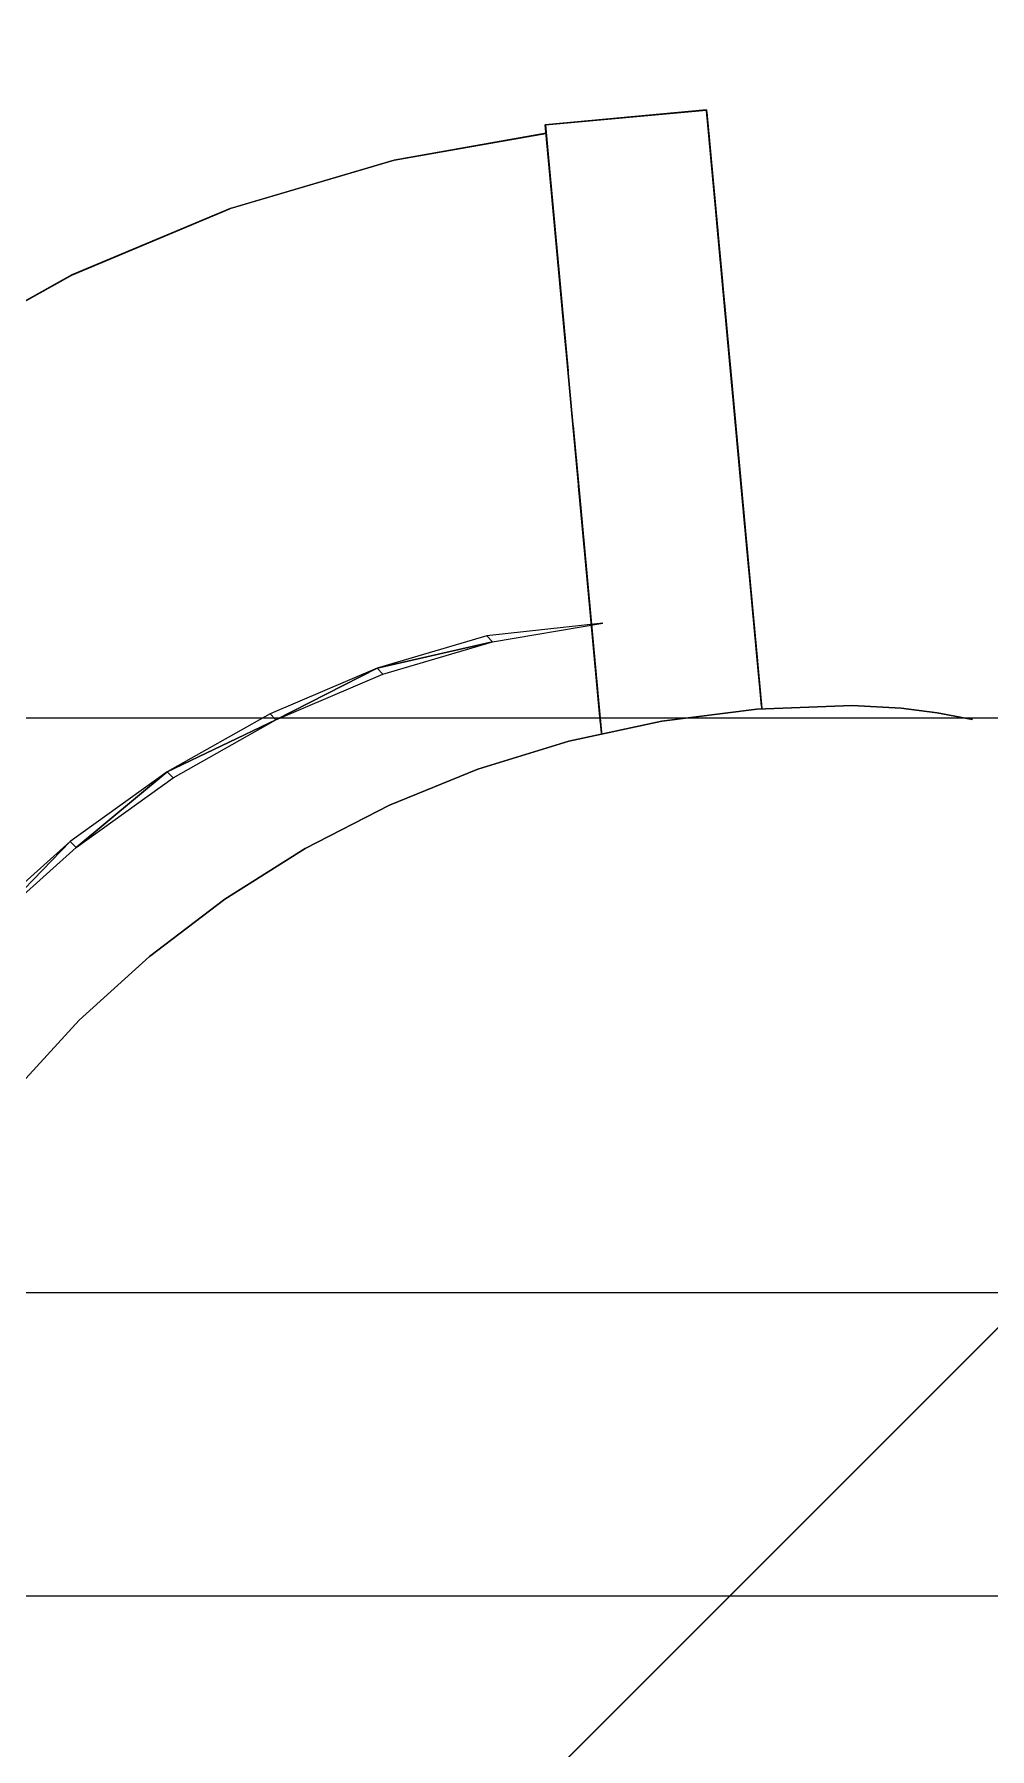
# Model space of a CAD drawing. Extents: x -566 to 72611, y -487 to 32334.
# Drawn here: x 60.97 to 67.62, y 166.58 to 178.51 of the extents above; entities that cross this region are included whole.
import ezdxf

# ---------------------------------------------------------------- set-up
doc = ezdxf.new("R2010")
doc.units = 0
doc.header["$LTSCALE"] = 0.5
doc.header["$MEASUREMENT"] = 0
doc.linetypes.add('HIDDEN', pattern=[0.375, 0.25, -0.125])
doc.layers.add('ceilling', color=141, linetype='CONTINUOUS', lineweight=18)
doc.layers.add('projection', color=153, linetype='HIDDEN', lineweight=9)
doc.layers.add('floor', color=7, linetype='CONTINUOUS', lineweight=5, true_color=0xcfcfcf)
doc.layers.add('layout', color=7, linetype='CONTINUOUS', lineweight=5, true_color=0xcfcfcf)

msp = doc.modelspace()

# ---------------------------------------------------------------- hatches: boundary and pattern name
at = {"layer": 'floor'}
h = msp.add_hatch(dxfattribs=at)
h.set_pattern_fill('ANSI37', color=256, scale=100, angle=45)
h.set_pattern_definition([(90, (243.028, 267.632), (-12.5, 9e-16), []), (180, (243.028, 267.632), (-9e-16, -12.5), [])])
h.paths.add_polyline_path([(253.46925, 349.5), (154.11744, 349.5), (154.11744, 348.5), (101.14781, 348.5), (101.14781, 349.5), (0, 349.5), (0, 344.5), (36, 344.5, -0.33835703), (0, 308.66941), (0, 308.5), (0, 173.75), (253.46925, 173.75)])
h.paths.add_polyline_path([(36, 344.5), (0, 344.5), (0, 308.66941, 0.33835703)], flags=17)
h.paths.add_polyline_path([(253.46925, 173.75), (0, 173.75), (0, 173.74997), (0, 169.75), (253.46925, 169.75)])
h.paths.add_polyline_path([(253.46925, 169.75), (0, 169.75), (0, 149.21137), (36, 149.21137, -0.33835703), (0, 113.38078), (0, 113.21137), (0, 29.94998), (0, -5), (253.46925, -5)])
h.paths.add_polyline_path([(36, 149.21137), (0, 149.21137), (0, 113.38078, 0.33835703)], flags=17)
h.paths.add_polyline_path([(575.25, 169.75), (510, 169.75), (474.75, 169.75), (327.5, 169.75), (285.46925, 169.75), (285.46925, 165.75), (253.46925, 165.75), (253.46925, -5), (263.99725, -5), (263.99725, 95.99051), (287, 95.99051), (287, 97.5), (292, 97.5), (292, -5), (341.25, -5), (341.25, 13.02988), (341.25012, 15.02988), (346.24839, 15.02988, 0.36108524), (374.08728, 41.24999), (346.25012, 41.24999), (346.25012, 42.99999), (341.25, 42.99999), (341.25, 44.99999), (341.25, 97.5), (357.75, 97.5), (405.75, 97.5), (575.25, 97.5)])

# ---------------------------------------------------------------- linework, layer by layer
at = {"layer": 'ceilling'}
for p, q in [((327.5, 173.75), (0, 173.74997)), ((327.5, 169.75), (0, 169.75))]:
    msp.add_line(p, q, dxfattribs=at)
at = {"layer": 'layout'}
for points in [[(64.52496, 177.88218, -67.26699), (64.52496, 177.88218, -67.26699), (64.52509, 177.88093, -67.22689), (65.64702, 177.98562, -67.26699)], [(65.64714, 177.98437, -67.22689), (65.64714, 177.98437, -67.22689), (65.64702, 177.98562, -67.26699), (64.52509, 177.88093, -67.22689)], [(65.64702, 177.98562, -67.26699), (65.64702, 177.98562, -67.26699), (65.74128, 176.96354, -67.48286), (65.65546, 177.89413, -67.48643)], [(65.73307, 177.05302, -67.34798), (65.73307, 177.05302, -67.34798), (65.74128, 176.96354, -67.48286), (65.64702, 177.98562, -67.26699)], [(65.72459, 177.14499, -67.21458), (65.72459, 177.14499, -67.21458), (65.73307, 177.05302, -67.34798), (65.64702, 177.98562, -67.26699)], [(65.64714, 177.98437, -67.22689), (65.64714, 177.98437, -67.22689), (65.72459, 177.14499, -67.21458), (65.64702, 177.98562, -67.26699)], [(65.64771, 177.97856, -67.18715), (65.64771, 177.97856, -67.18715), (65.72459, 177.14499, -67.21458), (65.64714, 177.98437, -67.22689)], [(65.71583, 177.23944, -67.0827), (65.71583, 177.23944, -67.0827), (65.72459, 177.14499, -67.21458), (65.64771, 177.97856, -67.18715)], [(65.64864, 177.96829, -67.14822), (65.64864, 177.96829, -67.14822), (65.71583, 177.23944, -67.0827), (65.64771, 177.97856, -67.18715)], [(65.64999, 177.95361, -67.11057), (65.64999, 177.95361, -67.11057), (65.71583, 177.23944, -67.0827), (65.64864, 177.96829, -67.14822)], [(65.65175, 177.9347, -67.07462), (65.65175, 177.9347, -67.07462), (65.71583, 177.23944, -67.0827), (65.64999, 177.95361, -67.11057)], [(64.52496, 177.88218, -67.26699), (64.52496, 177.88218, -67.26699), (64.5334, 177.79069, -67.48643), (64.61922, 176.8601, -67.48286)], [(64.61099, 176.94956, -67.34798), (64.61099, 176.94956, -67.34798), (64.52496, 177.88218, -67.26699), (64.61922, 176.8601, -67.48286)], [(64.60253, 177.04155, -67.21458), (64.60253, 177.04155, -67.21458), (64.52496, 177.88218, -67.26699), (64.61099, 176.94956, -67.34798)], [(64.52509, 177.88093, -67.22689), (64.52509, 177.88093, -67.22689), (64.52496, 177.88218, -67.26699), (64.60253, 177.04155, -67.21458)], [(64.52563, 177.8751, -67.18715), (64.52563, 177.8751, -67.18715), (64.52509, 177.88093, -67.22689), (64.60253, 177.04155, -67.21458)], [(64.59377, 177.136, -67.0827), (64.59377, 177.136, -67.0827), (64.52563, 177.8751, -67.18715), (64.60253, 177.04155, -67.21458)], [(64.52658, 177.86485, -67.14822), (64.52658, 177.86485, -67.14822), (64.52563, 177.8751, -67.18715), (64.59377, 177.136, -67.0827)], [(64.52793, 177.85017, -67.11057), (64.52793, 177.85017, -67.11057), (64.52658, 177.86485, -67.14822), (64.59377, 177.136, -67.0827)], [(64.5297, 177.83126, -67.07462), (64.5297, 177.83126, -67.07462), (64.52793, 177.85017, -67.11057), (64.59377, 177.136, -67.0827)], [(65.71339, 177.26647, -67.04916), (65.71339, 177.26647, -67.04916), (65.71583, 177.23944, -67.0827), (65.65175, 177.9347, -67.07462)], [(65.65386, 177.91182, -67.0408), (65.65386, 177.91182, -67.0408), (65.71339, 177.26647, -67.04916), (65.65175, 177.9347, -67.07462)], [(65.71055, 177.29688, -67.01825), (65.71055, 177.29688, -67.01825), (65.71339, 177.26647, -67.04916), (65.65386, 177.91182, -67.0408)], [(65.65628, 177.8853, -67.00951), (65.65628, 177.8853, -67.00951), (65.71055, 177.29688, -67.01825), (65.65386, 177.91182, -67.0408)], [(65.65546, 177.89413, -67.48643), (65.65546, 177.89413, -67.48643), (65.74932, 176.87647, -67.61917), (65.66371, 177.80537, -67.70689)], [(65.74128, 176.96354, -67.48286), (65.74128, 176.96354, -67.48286), (65.74932, 176.87647, -67.61917), (65.65546, 177.89413, -67.48643)], [(65.70745, 177.33031, -66.99026), (65.70745, 177.33031, -66.99026), (65.71055, 177.29688, -67.01825), (65.65628, 177.8853, -67.00951)], [(65.65904, 177.85532, -66.98109), (65.65904, 177.85532, -66.98109), (65.70745, 177.33031, -66.99026), (65.65628, 177.8853, -67.00951)], [(65.70413, 177.36644, -66.96545), (65.70413, 177.36644, -66.96545), (65.70745, 177.33031, -66.99026), (65.65904, 177.85532, -66.98109)], [(65.66211, 177.82221, -66.95587), (65.66211, 177.82221, -66.95587), (65.70413, 177.36644, -66.96545), (65.65904, 177.85532, -66.98109)], [(55.08781, 156.91857, -69.72025), (75.89325, 177.7266, -69.73263), (55.08643, 156.91977, -69.73263)], [(75.89325, 177.7266, -69.73263), (55.08781, 156.91857, -69.72025), (75.89455, 177.7253, -69.72025)], [(64.53049, 177.82219, -67.27966), (64.53049, 177.82219, -67.27966), (63.47356, 177.63568, -67.36029), (64.52859, 177.81978, -67.23956)], [(64.59133, 177.16303, -67.04916), (64.59133, 177.16303, -67.04916), (64.5297, 177.83126, -67.07462), (64.59377, 177.136, -67.0827)], [(64.5318, 177.80838, -67.0408), (64.5318, 177.80838, -67.0408), (64.5297, 177.83126, -67.07462), (64.59133, 177.16303, -67.04916)], [(64.58849, 177.19344, -67.01825), (64.58849, 177.19344, -67.01825), (64.5318, 177.80838, -67.0408), (64.59133, 177.16303, -67.04916)], [(64.53422, 177.78186, -67.00951), (64.53422, 177.78186, -67.00951), (64.5318, 177.80838, -67.0408), (64.58849, 177.19344, -67.01825)], [(64.5334, 177.79069, -67.48643), (64.5334, 177.79069, -67.48643), (64.54165, 177.70193, -67.70689), (64.62726, 176.77303, -67.61917)], [(64.61922, 176.8601, -67.48286), (64.61922, 176.8601, -67.48286), (64.5334, 177.79069, -67.48643), (64.62726, 176.77303, -67.61917)], [(64.58539, 177.22687, -66.99026), (64.58539, 177.22687, -66.99026), (64.53422, 177.78186, -67.00951), (64.58849, 177.19344, -67.01825)], [(64.53698, 177.75188, -66.98109), (64.53698, 177.75188, -66.98109), (64.53422, 177.78186, -67.00951), (64.58539, 177.22687, -66.99026)], [(64.58207, 177.263, -66.96545), (64.58207, 177.263, -66.96545), (64.53698, 177.75188, -66.98109), (64.58539, 177.22687, -66.99026)], [(64.54005, 177.71877, -66.95587), (64.54005, 177.71877, -66.95587), (64.53698, 177.75188, -66.98109), (64.58207, 177.263, -66.96545)], [(64.57851, 177.30149, -66.94405), (64.57851, 177.30149, -66.94405), (64.54005, 177.71877, -66.95587), (64.58207, 177.263, -66.96545)], [(64.54338, 177.68298, -66.93417), (64.54338, 177.68298, -66.93417), (64.54005, 177.71877, -66.95587), (64.57851, 177.30149, -66.94405)], [(65.70059, 177.40495, -66.94405), (65.70059, 177.40495, -66.94405), (65.70413, 177.36644, -66.96545), (65.66211, 177.82221, -66.95587)], [(65.66544, 177.78642, -66.93417), (65.66544, 177.78642, -66.93417), (65.70059, 177.40495, -66.94405), (65.66211, 177.82221, -66.95587)], [(65.66371, 177.80537, -67.70689), (65.66371, 177.80537, -67.70689), (65.76462, 176.70999, -67.89597), (65.67161, 177.71953, -67.92834)], [(65.75713, 176.79192, -67.7569), (65.75713, 176.79192, -67.7569), (65.76462, 176.70999, -67.89597), (65.66371, 177.80537, -67.70689)], [(65.74932, 176.87647, -67.61917), (65.74932, 176.87647, -67.61917), (65.75713, 176.79192, -67.7569), (65.66371, 177.80537, -67.70689)], [(65.69682, 177.44546, -66.92626), (65.69682, 177.44546, -66.92626), (65.70059, 177.40495, -66.94405), (65.66544, 177.78642, -66.93417)], [(65.6675, 177.76385, -66.92349), (65.6675, 177.76385, -66.92349), (65.69682, 177.44546, -66.92626), (65.66544, 177.78642, -66.93417)], [(65.69295, 177.48759, -66.91226), (65.69295, 177.48759, -66.91226), (65.69682, 177.44546, -66.92626), (65.6675, 177.76385, -66.92349)], [(65.67257, 177.70861, -66.90224), (65.67257, 177.70861, -66.90224), (65.69295, 177.48759, -66.91226), (65.6675, 177.76385, -66.92349)], [(65.6675, 177.76385, -66.92349), (65.6675, 177.76385, -66.92349), (65.66895, 177.74841, -66.91623), (65.67257, 177.70861, -66.90224)], [(65.67161, 177.71953, -67.92834), (65.67161, 177.71953, -67.92834), (65.77199, 176.63052, -68.03635), (65.67922, 177.63652, -68.15076)], [(65.76462, 176.70999, -67.89597), (65.76462, 176.70999, -67.89597), (65.77199, 176.63052, -68.03635), (65.67161, 177.71953, -67.92834)], [(62.33057, 177.29904, -67.41459), (62.33057, 177.29904, -67.41459), (63.47356, 177.63568, -67.36029), (62.33286, 177.29769, -67.45481)], [(64.54165, 177.70193, -67.70689), (64.54165, 177.70193, -67.70689), (64.54955, 177.61609, -67.92834), (64.64257, 176.60655, -67.89597)], [(64.63507, 176.68848, -67.7569), (64.63507, 176.68848, -67.7569), (64.54165, 177.70193, -67.70689), (64.64257, 176.60655, -67.89597)], [(64.62726, 176.77303, -67.61917), (64.62726, 176.77303, -67.61917), (64.54165, 177.70193, -67.70689), (64.63507, 176.68848, -67.7569)], [(64.57476, 177.34202, -66.92626), (64.57476, 177.34202, -66.92626), (64.54338, 177.68298, -66.93417), (64.57851, 177.30149, -66.94405)], [(64.54544, 177.66041, -66.92349), (64.54544, 177.66041, -66.92349), (64.54338, 177.68298, -66.93417), (64.57476, 177.34202, -66.92626)], [(64.57089, 177.38415, -66.91227), (64.57089, 177.38415, -66.91227), (64.54544, 177.66041, -66.92349), (64.57476, 177.34202, -66.92626)], [(64.55051, 177.60517, -66.90224), (64.55051, 177.60517, -66.90224), (64.54544, 177.66041, -66.92349), (64.57089, 177.38415, -66.91227)], [(64.54955, 177.61609, -67.92834), (64.54955, 177.61609, -67.92834), (64.55717, 177.53308, -68.15076), (64.64993, 176.52708, -68.03635)], [(64.64257, 176.60655, -67.89597), (64.64257, 176.60655, -67.89597), (64.54955, 177.61609, -67.92834), (64.64993, 176.52708, -68.03635)], [(64.56689, 177.42754, -66.90217), (64.56689, 177.42754, -66.90217), (64.55051, 177.60517, -66.90224), (64.57089, 177.38415, -66.91227)], [(64.56689, 177.42754, -66.90217), (64.56689, 177.42754, -66.90217), (64.55051, 177.60517, -66.90224), (64.55458, 177.56099, -66.89612)], [(65.68895, 177.53098, -66.90217), (65.68895, 177.53098, -66.90217), (65.69295, 177.48759, -66.91226), (65.67257, 177.70861, -66.90224)], [(65.67663, 177.66443, -66.89612), (65.67663, 177.66443, -66.89612), (65.68895, 177.53098, -66.90217), (65.67257, 177.70861, -66.90224)], [(65.68489, 177.57516, -66.89609), (65.68489, 177.57516, -66.89609), (65.68895, 177.53098, -66.90217), (65.67663, 177.66443, -66.89612)], [(65.68076, 177.6198, -66.89406), (65.68076, 177.6198, -66.89406), (65.68489, 177.57516, -66.89609), (65.67663, 177.66443, -66.89612)], [(65.67922, 177.63652, -68.15076), (65.67922, 177.63652, -68.15076), (65.78593, 176.47939, -68.32092), (65.68659, 177.55636, -68.37411)], [(65.77904, 176.55366, -68.17802), (65.77904, 176.55366, -68.17802), (65.78593, 176.47939, -68.32092), (65.67922, 177.63652, -68.15076)], [(65.77199, 176.63052, -68.03635), (65.77199, 176.63052, -68.03635), (65.77904, 176.55366, -68.17802), (65.67922, 177.63652, -68.15076)], [(64.5587, 177.51636, -66.89406), (64.5587, 177.51636, -66.89406), (64.55458, 177.56099, -66.89612), (64.56283, 177.47172, -66.89609)], [(64.56689, 177.42754, -66.90217), (64.56689, 177.42754, -66.90217), (64.55458, 177.56099, -66.89612), (64.56283, 177.47172, -66.89609)], [(64.55717, 177.53308, -68.15076), (64.55717, 177.53308, -68.15076), (64.56453, 177.45292, -68.37411), (64.66387, 176.37595, -68.32092)], [(64.65698, 176.45022, -68.17802), (64.65698, 176.45022, -68.17802), (64.55717, 177.53308, -68.15076), (64.66387, 176.37595, -68.32092)], [(64.64993, 176.52708, -68.03635), (64.64993, 176.52708, -68.03635), (64.55717, 177.53308, -68.15076), (64.65698, 176.45022, -68.17802)], [(65.68659, 177.55636, -68.37411), (65.68659, 177.55636, -68.37411), (65.79252, 176.40775, -68.465), (65.69379, 177.47896, -68.59835)], [(65.78593, 176.47939, -68.32092), (65.78593, 176.47939, -68.32092), (65.79252, 176.40775, -68.465), (65.68659, 177.55636, -68.37411)], [(65.69379, 177.47896, -68.59835), (65.69379, 177.47896, -68.59835), (65.80502, 176.27242, -68.75656), (65.70059, 177.4046, -68.82346)], [(65.79885, 176.33879, -68.61022), (65.79885, 176.33879, -68.61022), (65.80502, 176.27242, -68.75656), (65.69379, 177.47896, -68.59835)], [(65.79252, 176.40775, -68.465), (65.79252, 176.40775, -68.465), (65.79885, 176.33879, -68.61022), (65.69379, 177.47896, -68.59835)], [(64.56453, 177.45292, -68.37411), (64.56453, 177.45292, -68.37411), (64.57173, 177.37552, -68.59835), (64.67046, 176.30431, -68.465)], [(64.66387, 176.37595, -68.32092), (64.66387, 176.37595, -68.32092), (64.56453, 177.45292, -68.37411), (64.67046, 176.30431, -68.465)], [(64.57173, 177.37552, -68.59835), (64.57173, 177.37552, -68.59835), (64.57851, 177.30114, -68.82346), (64.68296, 176.16898, -68.75656)], [(64.67679, 176.23535, -68.61022), (64.67679, 176.23535, -68.61022), (64.57173, 177.37552, -68.59835), (64.68296, 176.16898, -68.75656)], [(64.67046, 176.30431, -68.465), (64.67046, 176.30431, -68.465), (64.57173, 177.37552, -68.59835), (64.67679, 176.23535, -68.61022)], [(65.70059, 177.4046, -68.82346), (65.70059, 177.4046, -68.82346), (65.81163, 176.20012, -68.99538), (65.7072, 177.33299, -69.04939)], [(65.80502, 176.27242, -68.75656), (65.80502, 176.27242, -68.75656), (65.81163, 176.20012, -68.99538), (65.70059, 177.4046, -68.82346)], [(61.22829, 176.83395, -67.41885), (61.22829, 176.83395, -67.41885), (62.32951, 177.29677, -67.37444), (61.22883, 176.83604, -67.45901)], [(61.22883, 176.83604, -67.45901), (61.22883, 176.83604, -67.45901), (62.33057, 177.29904, -67.41459), (61.23103, 176.83461, -67.49924)], [(62.33057, 177.29904, -67.41459), (62.33057, 177.29904, -67.41459), (61.22883, 176.83604, -67.45901), (62.32951, 177.29677, -67.37444)], [(64.57851, 177.30114, -68.82346), (64.57851, 177.30114, -68.82346), (64.58514, 177.22955, -69.04939), (64.70801, 175.89664, -92.37602)], [(64.68296, 176.16898, -68.75656), (64.68296, 176.16898, -68.75656), (64.57851, 177.30114, -68.82346), (64.70801, 175.89664, -92.37602)], [(65.7072, 177.33299, -69.04939), (65.7072, 177.33299, -69.04939), (65.81809, 176.13077, -69.23502), (65.7136, 177.26427, -69.27612)], [(65.81163, 176.20012, -68.99538), (65.81163, 176.20012, -68.99538), (65.81809, 176.13077, -69.23502), (65.7072, 177.33299, -69.04939)], [(65.7136, 177.26427, -69.27612), (65.7136, 177.26427, -69.27612), (65.82409, 176.06492, -69.47433), (65.71966, 177.19848, -69.50362)], [(65.81809, 176.13077, -69.23502), (65.81809, 176.13077, -69.23502), (65.82409, 176.06492, -69.47433), (65.7136, 177.26427, -69.27612)], [(65.71966, 177.19848, -69.50362), (65.71966, 177.19848, -69.50362), (65.82908, 176.01132, -69.67496), (65.72543, 177.13532, -69.73302)], [(65.82409, 176.06492, -69.47433), (65.82409, 176.06492, -69.47433), (65.82908, 176.01132, -69.67496), (65.71966, 177.19848, -69.50362)], [(65.72543, 177.13532, -69.73302), (65.72543, 177.13532, -69.73302), (65.8339, 175.95877, -69.87468), (65.73021, 177.08324, -69.9282)], [(65.82908, 176.01132, -69.67496), (65.82908, 176.01132, -69.67496), (65.8339, 175.95877, -69.87468), (65.72543, 177.13532, -69.73302)], [(65.73021, 177.08324, -69.9282), (65.73021, 177.08324, -69.9282), (65.83866, 175.90684, -70.07454), (65.73499, 177.03151, -70.12471)], [(65.8339, 175.95877, -69.87468), (65.8339, 175.95877, -69.87468), (65.83866, 175.90684, -70.07454), (65.73021, 177.08324, -69.9282)], [(65.73499, 177.03151, -70.12471), (65.73499, 177.03151, -70.12471), (65.84339, 175.85557, -70.27457), (65.7397, 176.98039, -70.32137)], [(65.83866, 175.90684, -70.07454), (65.83866, 175.90684, -70.07454), (65.84339, 175.85557, -70.27457), (65.73499, 177.03151, -70.12471)], [(65.7397, 176.98039, -70.32137), (65.7397, 176.98039, -70.32137), (65.84809, 175.80496, -70.47474), (65.7444, 176.92995, -70.51819)], [(65.84339, 175.85557, -70.27457), (65.84339, 175.85557, -70.27457), (65.84809, 175.80496, -70.47474), (65.7397, 176.98039, -70.32137)], [(65.7444, 176.92995, -70.51819), (65.7444, 176.92995, -70.51819), (65.85268, 175.7551, -70.67506), (65.74894, 176.88022, -70.71515)], [(65.84809, 175.80496, -70.47474), (65.84809, 175.80496, -70.47474), (65.85268, 175.7551, -70.67506), (65.7444, 176.92995, -70.51819)], [(65.74894, 176.88022, -70.71515), (65.74894, 176.88022, -70.71515), (65.8572, 175.70587, -70.87553), (65.75351, 176.83103, -70.91225)], [(65.85268, 175.7551, -70.67506), (65.85268, 175.7551, -70.67506), (65.8572, 175.70587, -70.87553), (65.74894, 176.88022, -70.71515)], [(61.22883, 176.83604, -67.45901), (61.22883, 176.83604, -67.45901), (60.1825, 176.2527, -67.49301), (61.22829, 176.83395, -67.41885)], [(65.75351, 176.83103, -70.91225), (65.75351, 176.83103, -70.91225), (65.86169, 175.65728, -71.07615), (65.75797, 176.7826, -71.10952)], [(65.8572, 175.70587, -70.87553), (65.8572, 175.70587, -70.87553), (65.86169, 175.65728, -71.07615), (65.75351, 176.83103, -70.91225)], [(65.85404, 175.7401, -96.79295), (65.85404, 175.7401, -96.79295), (65.75374, 176.82816, -96.6115), (65.86316, 175.64118, -96.26441)], [(65.76286, 176.72907, -96.08183), (65.76286, 176.72907, -96.08183), (65.86316, 175.64118, -96.26441), (65.75374, 176.82816, -96.6115)], [(65.75797, 176.7826, -71.10952), (65.75797, 176.7826, -71.10952), (65.86613, 175.60935, -71.27691), (65.76239, 176.73481, -71.30691)], [(65.86169, 175.65728, -71.07615), (65.86169, 175.65728, -71.07615), (65.86613, 175.60935, -71.27691), (65.75797, 176.7826, -71.10952)], [(65.76239, 176.73481, -71.30691), (65.76239, 176.73481, -71.30691), (65.87046, 175.56216, -71.47781), (65.76667, 176.68774, -71.50446)], [(65.86613, 175.60935, -71.27691), (65.86613, 175.60935, -71.27691), (65.87046, 175.56216, -71.47781), (65.76239, 176.73481, -71.30691)], [(65.87238, 175.54116, -95.73662), (65.87238, 175.54116, -95.73662), (65.86316, 175.64118, -96.26441), (65.76286, 176.72907, -96.08183)], [(65.77214, 176.6286, -95.5518), (65.77214, 176.6286, -95.5518), (65.87238, 175.54116, -95.73662), (65.76286, 176.72907, -96.08183)], [(65.76667, 176.68774, -71.50446), (65.76667, 176.68774, -71.50446), (65.87476, 175.51563, -71.67886), (65.771, 176.64125, -71.70214)], [(65.87046, 175.56216, -71.47781), (65.87046, 175.56216, -71.47781), (65.87476, 175.51563, -71.67886), (65.76667, 176.68774, -71.50446)], [(65.771, 176.64125, -71.70214), (65.771, 176.64125, -71.70214), (65.87895, 175.46985, -71.87965), (65.77519, 176.59547, -71.89996)], [(65.87476, 175.51563, -71.67886), (65.87476, 175.51563, -71.67886), (65.87895, 175.46985, -71.87965), (65.771, 176.64125, -71.70214)], [(65.88173, 175.43989, -95.20904), (65.88173, 175.43989, -95.20904), (65.87238, 175.54116, -95.73662), (65.77214, 176.6286, -95.5518)], [(65.78155, 176.52687, -95.02197), (65.78155, 176.52687, -95.02197), (65.88173, 175.43989, -95.20904), (65.77214, 176.6286, -95.5518)], [(65.77519, 176.59547, -71.89996), (65.77519, 176.59547, -71.89996), (65.87895, 175.46985, -71.87965), (65.77938, 176.55021, -72.09834)], [(65.77938, 176.55021, -72.09834), (65.77938, 176.55021, -72.09834), (65.90115, 175.22912, -72.9435), (65.80159, 176.30965, -73.16138)], [(65.87895, 175.46985, -71.87965), (65.87895, 175.46985, -71.87965), (65.90115, 175.22912, -72.9435), (65.77938, 176.55021, -72.09834)], [(65.8912, 175.33737, -94.68166), (65.8912, 175.33737, -94.68166), (65.88173, 175.43989, -95.20904), (65.78155, 176.52687, -95.02197)], [(65.791, 176.42398, -94.49234), (65.791, 176.42398, -94.49234), (65.8912, 175.33737, -94.68166), (65.78155, 176.52687, -95.02197)], [(65.90073, 175.2337, -94.1545), (65.90073, 175.2337, -94.1545), (65.8912, 175.33737, -94.68166), (65.791, 176.42398, -94.49234)], [(65.8006, 176.31986, -93.96294), (65.8006, 176.31986, -93.96294), (65.90073, 175.2337, -94.1545), (65.791, 176.42398, -94.49234)], [(65.9104, 175.12878, -93.62756), (65.9104, 175.12878, -93.62756), (65.90073, 175.2337, -94.1545), (65.8006, 176.31986, -93.96294)], [(65.81032, 176.21449, -93.43375), (65.81032, 176.21449, -93.43375), (65.9104, 175.12878, -93.62756), (65.8006, 176.31986, -93.96294)], [(65.80159, 176.30965, -73.16138), (65.80159, 176.30965, -73.16138), (65.96628, 174.52251, -76.06652), (65.86632, 175.60712, -76.26654)], [(65.90115, 175.22912, -72.9435), (65.90115, 175.22912, -72.9435), (65.96628, 174.52251, -76.06652), (65.80159, 176.30965, -73.16138)], [(65.92018, 175.02261, -93.10083), (65.92018, 175.02261, -93.10083), (65.9104, 175.12878, -93.62756), (65.81032, 176.21449, -93.43375)], [(65.82015, 176.10785, -92.90478), (65.82015, 176.10785, -92.90478), (65.92018, 175.02261, -93.10083), (65.81032, 176.21449, -93.43375)], [(65.93012, 174.91521, -92.57433), (65.93012, 174.91521, -92.57433), (65.92018, 175.02261, -93.10083), (65.82015, 176.10785, -92.90478)], [(65.83007, 176.00008, -92.37602), (65.83007, 176.00008, -92.37602), (65.93012, 174.91521, -92.57433), (65.82015, 176.10785, -92.90478)], [(65.9401, 174.80664, -92.04804), (65.9401, 174.80664, -92.04804), (65.93012, 174.91521, -92.57433), (65.83007, 176.00008, -92.37602)], [(65.84017, 175.89095, -91.8475), (65.84017, 175.89095, -91.8475), (65.9401, 174.80664, -92.04804), (65.83007, 176.00008, -92.37602)], [(64.81804, 174.7032, -92.04804), (64.81804, 174.7032, -92.04804), (64.70801, 175.89664, -92.37602), (64.80806, 174.81177, -92.57433)], [(64.71812, 175.78751, -91.8475), (64.71812, 175.78751, -91.8475), (64.70801, 175.89664, -92.37602), (64.81804, 174.7032, -92.04804)], [(65.95022, 174.69684, -91.52199), (65.95022, 174.69684, -91.52199), (65.9401, 174.80664, -92.04804), (65.84017, 175.89095, -91.8475)], [(65.85034, 175.78068, -91.31921), (65.85034, 175.78068, -91.31921), (65.95022, 174.69684, -91.52199), (65.84017, 175.89095, -91.8475)], [(64.82816, 174.5934, -91.52199), (64.82816, 174.5934, -91.52199), (64.71812, 175.78751, -91.8475), (64.81804, 174.7032, -92.04804)], [(64.72828, 175.67724, -91.31921), (64.72828, 175.67724, -91.31921), (64.71812, 175.78751, -91.8475), (64.82816, 174.5934, -91.52199)], [(65.96047, 174.5858, -90.99615), (65.96047, 174.5858, -90.99615), (65.95022, 174.69684, -91.52199), (65.85034, 175.78068, -91.31921)], [(65.86063, 175.66915, -90.79114), (65.86063, 175.66915, -90.79114), (65.96047, 174.5858, -90.99615), (65.85034, 175.78068, -91.31921)], [(64.83842, 174.48236, -90.99615), (64.83842, 174.48236, -90.99615), (64.72828, 175.67724, -91.31921), (64.82816, 174.5934, -91.52199)], [(64.73858, 175.56571, -90.79113), (64.73858, 175.56571, -90.79113), (64.72828, 175.67724, -91.31921), (64.83842, 174.48236, -90.99615)], [(64.84879, 174.36971, -90.46875), (64.84879, 174.36971, -90.46875), (64.73858, 175.56571, -90.79113), (64.83842, 174.48236, -90.99615)], [(64.74893, 175.45339, -90.26526), (64.74893, 175.45339, -90.26526), (64.73858, 175.56571, -90.79113), (64.84879, 174.36971, -90.46875)], [(65.97085, 174.47315, -90.46875), (65.97085, 174.47315, -90.46875), (65.96047, 174.5858, -90.99615), (65.86063, 175.66915, -90.79114)], [(65.87099, 175.55683, -90.26526), (65.87099, 175.55683, -90.26526), (65.97085, 174.47315, -90.46875), (65.86063, 175.66915, -90.79114)], [(65.86632, 175.60712, -76.26654), (65.86632, 175.60712, -76.26654), (66.02973, 173.83489, -79.72841), (65.92892, 174.92814, -79.88265)], [(65.96628, 174.52251, -76.06652), (65.96628, 174.52251, -76.06652), (66.02973, 173.83489, -79.72841), (65.86632, 175.60712, -76.26654)], [(64.74426, 175.50368, -76.26654), (64.74426, 175.50368, -76.26654), (64.80684, 174.82468, -79.88265), (64.90767, 173.73145, -79.72841)], [(64.84422, 174.41907, -76.06652), (64.84422, 174.41907, -76.06652), (64.74426, 175.50368, -76.26654), (64.90767, 173.73145, -79.72841)], [(64.85945, 174.25458, -89.91502), (64.85945, 174.25458, -89.91502), (64.74893, 175.45339, -90.26526), (64.84879, 174.36971, -90.46875)], [(64.75931, 175.34023, -89.7206), (64.75931, 175.34023, -89.7206), (64.74893, 175.45339, -90.26526), (64.85945, 174.25458, -89.91502)], [(65.9815, 174.35802, -89.91502), (65.9815, 174.35802, -89.91502), (65.97085, 174.47315, -90.46875), (65.87099, 175.55683, -90.26526)], [(65.88137, 175.44367, -89.7206), (65.88137, 175.44367, -89.7206), (65.9815, 174.35802, -89.91502), (65.87099, 175.55683, -90.26526)], [(64.7791, 175.12568, -72.9435), (64.7791, 175.12568, -72.9435), (64.84422, 174.41907, -76.06652), (64.75689, 175.36641, -71.87965)], [(64.8694, 174.14651, -89.35815), (64.8694, 174.14651, -89.35815), (64.75931, 175.34023, -89.7206), (64.85945, 174.25458, -89.91502)], [(64.76903, 175.23468, -89.17662), (64.76903, 175.23468, -89.17662), (64.75931, 175.34023, -89.7206), (64.8694, 174.14651, -89.35815)], [(65.99146, 174.24995, -89.35815), (65.99146, 174.24995, -89.35815), (65.9815, 174.35802, -89.91502), (65.88137, 175.44367, -89.7206)], [(65.89109, 175.33812, -89.17662), (65.89109, 175.33812, -89.17662), (65.99146, 174.24995, -89.35815), (65.88137, 175.44367, -89.7206)], [(66.00074, 174.14931, -88.80004), (66.00074, 174.14931, -88.80004), (65.99146, 174.24995, -89.35815), (65.89109, 175.33812, -89.17662)], [(65.90021, 175.23972, -88.63143), (65.90021, 175.23972, -88.63143), (66.00074, 174.14931, -88.80004), (65.89109, 175.33812, -89.17662)], [(64.87866, 174.04584, -88.80004), (64.87866, 174.04584, -88.80004), (64.76903, 175.23468, -89.17662), (64.8694, 174.14651, -89.35815)], [(64.77815, 175.13628, -88.63142), (64.77815, 175.13628, -88.63142), (64.76903, 175.23468, -89.17662), (64.87866, 174.04584, -88.80004)], [(66.00933, 174.05606, -88.24079), (66.00933, 174.05606, -88.24079), (66.00074, 174.14931, -88.80004), (65.90021, 175.23972, -88.63143)], [(65.90859, 175.14868, -88.08511), (65.90859, 175.14868, -88.08511), (66.00933, 174.05606, -88.24079), (65.90021, 175.23972, -88.63143)], [(64.88727, 173.95262, -88.24079), (64.88727, 173.95262, -88.24079), (64.77815, 175.13628, -88.63142), (64.87866, 174.04584, -88.80004)], [(64.78653, 175.04524, -88.08511), (64.78653, 175.04524, -88.08511), (64.77815, 175.13628, -88.63142), (64.88727, 173.95262, -88.24079)], [(66.01727, 173.97027, -87.68047), (66.01727, 173.97027, -87.68047), (66.00933, 174.05606, -88.24079), (65.90859, 175.14868, -88.08511)], [(65.91629, 175.06489, -87.53776), (65.91629, 175.06489, -87.53776), (66.01727, 173.97027, -87.68047), (65.90859, 175.14868, -88.08511)], [(64.89519, 173.86681, -87.68047), (64.89519, 173.86681, -87.68047), (64.78653, 175.04524, -88.08511), (64.88727, 173.95262, -88.24079)], [(64.79423, 174.96145, -87.53776), (64.79423, 174.96145, -87.53776), (64.78653, 175.04524, -88.08511), (64.89519, 173.86681, -87.68047)], [(66.02444, 173.89198, -87.11918), (66.02444, 173.89198, -87.11918), (66.01727, 173.97027, -87.68047), (65.91629, 175.06489, -87.53776)], [(65.92334, 174.98838, -86.98946), (65.92334, 174.98838, -86.98946), (66.02444, 173.89198, -87.11918), (65.91629, 175.06489, -87.53776)], [(66.03097, 173.82114, -86.55701), (66.03097, 173.82114, -86.55701), (66.02444, 173.89198, -87.11918), (65.92334, 174.98838, -86.98946)], [(65.92976, 174.91916, -86.44029), (65.92976, 174.91916, -86.44029), (66.03097, 173.82114, -86.55701), (65.92334, 174.98838, -86.98946)], [(64.90239, 173.78854, -87.11918), (64.90239, 173.78854, -87.11918), (64.79423, 174.96145, -87.53776), (64.89519, 173.86681, -87.68047)], [(64.80128, 174.88494, -86.98946), (64.80128, 174.88494, -86.98946), (64.79423, 174.96145, -87.53776), (64.90239, 173.78854, -87.11918)], [(64.90891, 173.7177, -86.55701), (64.90891, 173.7177, -86.55701), (64.80128, 174.88494, -86.98946), (64.90239, 173.78854, -87.11918)], [(64.8077, 174.81572, -86.44029), (64.8077, 174.81572, -86.44029), (64.80128, 174.88494, -86.98946), (64.90891, 173.7177, -86.55701)], [(64.80684, 174.82468, -79.88265), (64.80684, 174.82468, -79.88265), (64.80932, 174.7977, -80.09193), (64.91053, 173.70037, -79.96895)], [(64.90767, 173.73145, -79.72841), (64.90767, 173.73145, -79.72841), (64.80684, 174.82468, -79.88265), (64.91053, 173.70037, -79.96895)], [(64.91476, 173.65429, -85.99404), (64.91476, 173.65429, -85.99404), (64.8077, 174.81572, -86.44029), (64.90891, 173.7177, -86.55701)], [(64.81337, 174.75384, -85.89035), (64.81337, 174.75384, -85.89035), (64.8077, 174.81572, -86.44029), (64.91476, 173.65429, -85.99404)], [(64.80932, 174.7977, -80.09193), (64.80932, 174.7977, -80.09193), (64.81187, 174.77044, -80.31425), (64.91306, 173.6724, -80.19775)], [(64.91053, 173.70037, -79.96895), (64.91053, 173.70037, -79.96895), (64.80932, 174.7977, -80.09193), (64.91306, 173.6724, -80.19775)], [(64.81187, 174.77044, -80.31425), (64.81187, 174.77044, -80.31425), (64.81423, 174.74471, -80.53673), (64.91552, 173.64592, -80.42672)], [(64.91306, 173.6724, -80.19775), (64.91306, 173.6724, -80.19775), (64.81187, 174.77044, -80.31425), (64.91552, 173.64592, -80.42672)], [(64.15752, 174.28238, -77.42431), (64.15752, 174.28238, -77.42431), (64.92448, 174.41164, -77.39525), (64.11695, 174.32313, -76.53475)], [(64.11695, 174.32313, -76.53475), (64.11695, 174.32313, -76.53475), (63.35449, 174.09795, -76.55921), (64.15752, 174.28238, -77.42431)], [(63.39505, 174.0572, -77.44877), (63.39505, 174.0572, -77.44877), (64.15752, 174.28238, -77.42431), (63.35449, 174.09795, -76.55921)], [(62.60914, 173.78061, -76.57867), (62.60914, 173.78061, -76.57867), (62.6497, 173.73986, -77.46822), (63.35449, 174.09795, -76.55921)], [(63.39505, 174.0572, -77.44877), (63.39505, 174.0572, -77.44877), (63.35449, 174.09795, -76.55921), (62.6497, 173.73986, -77.46822)], [(62.60914, 173.78061, -76.57867), (62.60914, 173.78061, -76.57867), (61.89324, 173.37632, -76.5928), (62.6497, 173.73986, -77.46822)], [(65.99614, 173.813, -80.51045), (65.99614, 173.813, -80.51045), (65.33656, 173.73035, -80.51045), (65.99614, 173.813, -79.38364)], [(65.33656, 173.73035, -79.38364), (65.33656, 173.73035, -79.38364), (65.99614, 173.813, -79.38364), (65.33656, 173.73035, -80.51045)], [(66.6616, 173.83811, -80.51045), (66.6616, 173.83811, -80.51045), (65.99614, 173.813, -80.51045), (66.6616, 173.83811, -79.38364)], [(65.99614, 173.813, -79.38364), (65.99614, 173.813, -79.38364), (66.6616, 173.83811, -79.38364), (65.99614, 173.813, -80.51045)], [(67.00221, 173.82148, -79.38364), (67.00221, 173.82148, -79.38364), (67.00221, 173.82148, -80.51045), (66.6616, 173.83811, -79.38364)], [(66.6616, 173.83811, -80.51045), (66.6616, 173.83811, -80.51045), (66.6616, 173.83811, -79.38364), (67.00221, 173.82148, -80.51045)], [(67.25111, 173.7878, -79.38364), (67.25111, 173.7878, -79.38364), (67.25111, 173.7878, -80.51045), (67.00221, 173.82148, -79.38364)], [(67.00221, 173.82148, -80.51045), (67.00221, 173.82148, -80.51045), (67.00221, 173.82148, -79.38364), (67.25111, 173.7878, -80.51045)], [(67.49841, 173.74254, -79.38364), (67.49841, 173.74254, -79.38364), (67.49841, 173.74254, -80.51045), (67.25111, 173.7878, -79.38364)], [(67.25111, 173.7878, -80.51045), (67.25111, 173.7878, -80.51045), (67.25111, 173.7878, -79.38364), (67.49841, 173.74254, -80.51045)], [(61.9338, 173.33557, -77.48236), (61.9338, 173.33557, -77.48236), (62.6497, 173.73986, -77.46822), (61.89324, 173.37632, -76.5928)], [(65.33656, 173.73035, -80.51045), (65.33656, 173.73035, -80.51045), (64.6876, 173.59094, -80.51045), (65.33656, 173.73035, -79.38364)], [(64.6876, 173.59094, -79.38364), (64.6876, 173.59094, -79.38364), (65.33656, 173.73035, -79.38364), (64.6876, 173.59094, -80.51045)], [(64.6876, 173.59094, -80.51045), (64.6876, 173.59094, -80.51045), (64.05432, 173.39565, -80.51045), (64.6876, 173.59094, -79.38364)], [(64.05432, 173.39565, -79.38364), (64.05432, 173.39565, -79.38364), (64.6876, 173.59094, -79.38364), (64.05432, 173.39565, -80.51045)], [(61.21859, 172.89183, -76.60138), (61.21859, 172.89183, -76.60138), (61.25915, 172.85108, -77.49094), (61.89324, 173.37632, -76.5928)], [(61.9338, 173.33557, -77.48236), (61.9338, 173.33557, -77.48236), (61.89324, 173.37632, -76.5928), (61.25915, 172.85108, -77.49094)], [(64.05432, 173.39565, -80.51045), (64.05432, 173.39565, -80.51045), (63.44136, 173.14602, -80.51045), (64.05432, 173.39565, -79.38364)], [(63.44136, 173.14602, -79.38364), (63.44136, 173.14602, -79.38364), (64.05432, 173.39565, -79.38364), (63.44136, 173.14602, -80.51045)], [(63.44136, 173.14602, -80.51045), (63.44136, 173.14602, -80.51045), (62.85325, 172.84396, -80.51045), (63.44136, 173.14602, -79.38364)], [(62.85325, 172.84396, -79.38364), (62.85325, 172.84396, -79.38364), (63.44136, 173.14602, -79.38364), (62.85325, 172.84396, -80.51045)], [(60.59625, 172.33523, -76.60426), (60.59625, 172.33523, -76.60426), (60.63689, 172.2944, -77.4938), (61.21859, 172.89183, -76.60138)], [(60.63689, 172.2944, -77.4938), (60.63689, 172.2944, -77.4938), (61.21859, 172.89183, -76.60138), (61.25915, 172.85108, -77.49094)], [(62.85325, 172.84396, -80.51045), (62.85325, 172.84396, -80.51045), (62.29457, 172.49161, -80.51045), (62.85325, 172.84396, -79.38364)], [(62.29457, 172.49161, -79.38364), (62.29457, 172.49161, -79.38364), (62.85325, 172.84396, -79.38364), (62.29457, 172.49161, -80.51045)], [(62.29457, 172.49161, -80.51045), (62.29457, 172.49161, -80.51045), (61.76929, 172.09173, -80.51045), (62.29457, 172.49161, -79.38364)], [(61.76929, 172.09173, -79.38364), (61.76929, 172.09173, -79.38364), (62.29457, 172.49161, -79.38364), (61.76929, 172.09173, -80.51045)], [(61.76929, 172.09173, -80.51045), (61.76929, 172.09173, -80.51045), (61.2815, 171.64719, -80.51045), (61.76929, 172.09173, -79.38364)], [(61.2815, 171.64719, -79.38364), (61.2815, 171.64719, -79.38364), (61.76929, 172.09173, -79.38364), (61.2815, 171.64719, -80.51045)], [(61.2815, 171.64719, -80.51045), (61.2815, 171.64719, -80.51045), (60.83472, 171.16148, -80.51045), (61.2815, 171.64719, -79.38364)], [(60.83472, 171.16148, -79.38364), (60.83472, 171.16148, -79.38364), (61.2815, 171.64719, -79.38364), (60.83472, 171.16148, -80.51045)]]:
    msp.add_3dface(points, dxfattribs=at)
at = {"layer": 'projection'}
for p, q in [((259.75, 173.75), (0, 173.75)), ((259.75, 169.75), (0, 169.75))]:
    msp.add_line(p, q, dxfattribs=at)

doc.saveas('drawing.dxf')
